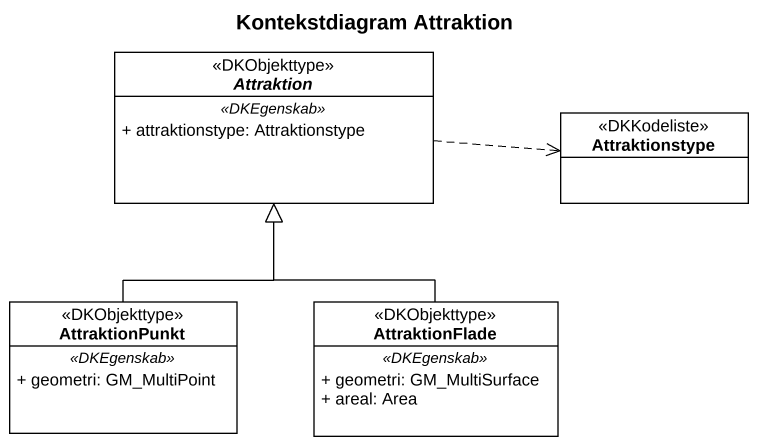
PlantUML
@startuml
title Kontekstdiagram Attraktion
hide circle
hide empty members
skinparam classAttributeIconSize 0
abstract class Attraktion <<DKObjekttype>> {
  .. <<DKEgenskab>> ..
  + attraktionstype: Attraktionstype
}
enum Attraktionstype <<DKKodeliste>>
class AttraktionPunkt <<DKObjekttype>> {
  .. <<DKEgenskab>> ..
  + geometri: GM_MultiPoint
}
class AttraktionFlade <<DKObjekttype>> {
  .. <<DKEgenskab>> ..
  + geometri: GM_MultiSurface
  + areal: Area
}
Attraktion .right.> Attraktionstype
AttraktionPunkt -up-|> Attraktion
AttraktionFlade -up-|> Attraktion
@enduml
